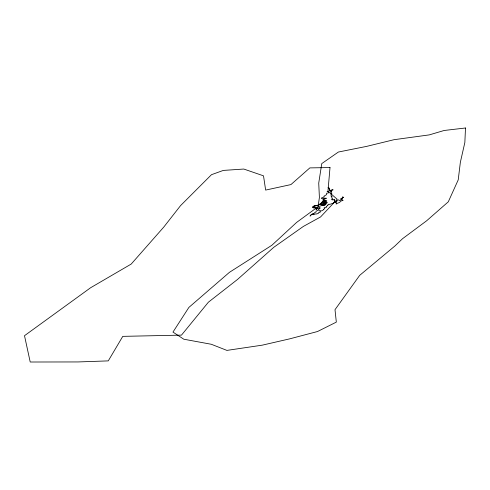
<?xml version="1.0" encoding="UTF-8"?>
<svg xmlns="http://www.w3.org/2000/svg" width="490" height="490" viewBox="0 0 490 490"><rect width="100%" height="100%" fill="white"/><g stroke="black" fill="none" stroke-linecap="round" stroke-linejoin="round"><path stroke-width="0.73" d="M324.809 200.796C324.527 199.883 325.936 201.004 325.483 201.764M325.47 201.825L324.447 203.405L325.097 203.785M324.809 202.621L324.153 202.738L324.882 202.725L324.325 202.682L324.558 203.503L325.127 202.725M323.045 205.145L323.535 204.569M324.288 202.388C323.988 203.356 324.264 203.319 323.908 203.638A1.194 0.711 -19.8 0 1 324.202 203.62L324.57 203.258L324.319 202.094M324.509 200.41L325.005 199.822M324.441 201.016L324.325 202.033M324.754 201.519L324.864 200.686M323.97 202.725L324.454 203.571L323.798 203.344M324.521 203.668C324.692 202.762 324.521 202.731 324.852 202.897C322.402 204.159 325.538 201.445 324.631 203.644M324.833 203.522L325.262 202.517L323.859 202.633M324.447 203.571L324.974 203.332M324.888 203.123C323.902 203.497 325.372 202.927 324.588 202.885M323.363 203.62L323.884 202.584M323.516 203.699C325.293 202.652 323.786 203.276 324.674 203.203A11.699 6.958 -19.8 0 1 324.521 203.399L324.245 203.552M324.815 203.54L324.521 203.326M324.062 204.036L323.222 204.244M324.895 202.731L324.202 202.719L324.484 202.395M325.25 202.37L323.529 203.203L322.518 202.982M322.077 202.493L323.271 201.108L324.839 200.594M324.16 203.558L323.908 203.289L324.454 203.448M325.28 202.976L325.385 202.658M316.957 208.379L317.134 208.128L316.448 208.06M324.411 203.436C323.817 203.613 324.368 202.56 324.539 203.136M322.12 202.425L318.329 205.298L317.575 205.371M313.245 207.772L313.545 207.319L312.357 207.148M324.833 202.639C323.865 202.982 324.937 202.744 324.356 202.652M318.377 206.609L322.206 205.414M316.859 208.532L316.62 208.875M318.512 206.413L317.808 207.258M316.601 208.973L317.453 207.736M324.778 202.67L325.097 202.719M324.472 202.75L324.668 202.511M324.674 202.94C324.184 203.301 324.129 203.032 324.601 203.019M322.151 202.388L322.549 202.131M323.908 204.391L323.498 204.587M324.937 203.497L323.388 203.558M325.317 201.108L325.103 201.359L325.525 201.384C326.346 199.767 327.363 200.845 326.371 201.935C325.715 202.493 328.631 202.633 326.652 202.897C326.916 203.111 325.973 204.465 324.649 205.108L323.327 204.728L322.31 205.071L321.103 204.465L320.154 204.734L321.912 202.627M322.224 205.402L323.884 204.404L323.951 203.393M321.899 204.159L321.832 204.116A5.127 3.05 -19.8 0 1 322.028 204.067L322.089 204.054M323.817 203.546L324.429 203.571L323.902 203.528M322.659 205.089L323.247 204.704M325.489 201.016L325.115 201.457M323.222 202.125L322.671 202.211M324.257 202.811C324.815 203.864 323.418 202.517 325.023 202.725M312.406 207.111L313.747 206.217A0.925 0.551 -19.8 0 1 314.084 206.051L314.482 205.929M322.291 205.573L322.885 205.273A0.674 0.404 -19.8 0 1 323.106 205.237A3.84 2.285 -19.8 0 1 323.29 205.224M324.043 202.829L323.523 201.954L323.957 202.615M324.588 202.56L324.692 202.566M323.951 203.191L324 203.552M324.019 202.958L323.572 203.185M324.699 202.878L324.307 203.264M324.227 202.885L324.552 203.019L324.074 203.344M324.398 202.909L324.368 203.191M324.27 201.623L323.908 201.782M324.111 203.252L324.196 202.86L324.288 203.221M324.178 203.203L324.092 203.062M323.865 203.307L324.276 203.123L324.043 203.338M324.411 203.381L324.754 203.013M324.527 203.025L324.502 203.24M313.3 207.748L316.056 208.023M317.526 205.377L316.215 205.775M322.641 204.385L322.187 204.495L322.659 204.348M321.783 204.116L323.412 203.73M323.492 204.146L322.855 204.299M324.123 205.175L325.201 204.912A5.329 3.167 -19.8 0 0 325.244 204.74L325.146 203.901M324.527 201.561L325.538 201.439M314.586 205.923L316.038 205.794M323.088 205.206L323.7 205.23M322.102 204.477L322.218 204.918M332.147 199.755C333.145 200.373 334.058 198.787 334.701 199.822L333.947 200.11L334.731 200.569L334.321 201.733L336.238 201.807L336.93 201.286L336.544 200.82L337.953 200.036L338.841 199.908L339.515 200.594L341.383 199.834L341.702 198.836L340.532 199.081L341.947 198.401L342.884 196.809L342.675 197.341L343.625 197.347C342.933 197.041 341.487 198.444 342.32 198.585L342.063 199.118C341.591 200.765 344.39 199.969 342.504 200.557L340.464 201.231C340.048 203.007 337.438 202.774 336.128 204.073L336.373 203.166L335.724 202.517L336.354 202.039L334.37 201.978L332.71 203.607C332.624 202.811 330.456 204.845 328.772 204.183C329.709 205.047 326.022 204.979 327.786 205.439C327.73 205.745 325.348 206.835 326.536 207.135L324.16 207.729L324.815 208.728L323.376 209.334L323.578 209.61C322.255 210.988 320.73 211.178 319.737 210.596L319.603 211.031L320.068 211.061L320.356 211.803L319.97 212.403L318.396 212.825L318.543 213.138L316.534 214.081C316.865 212.721 311.567 216.396 313.386 213.824L311.536 214.51L310.048 216.084L311.426 214.43L314.482 213.23C314.721 212.685 314.151 212.85 315.223 212.323L316.026 212.054L316.032 211.19L319.082 209.861L318.329 209.12L319.67 208.544L319.198 208.268L320.282 208.066C319.321 206.964 318.353 208.189 316.981 208.997C316.895 208.697 315.842 210.871 316.044 208.317L315.67 208.446L315.566 207.576L313.331 207.791L314.69 206.37L313.698 206.198L316.816 205.604L319.737 204.244L322.837 201.77L322.095 201.353L323.13 201.482L323.51 201.01L323.853 199.883L322.745 200.085L323.425 199.798L323.143 199.491L324.582 199.032L323.988 198.664L326.407 198.254L324.931 198.187C323.817 197.917 323.376 198.677 321.324 198.266C321.201 197.605 325.58 197.011 323.921 196.239L326.469 194.708C327.424 194.212 325.207 193.036 327.828 193.042L328.049 192.76C328.741 193.66 329.109 191.014 327.688 191.559L327.099 191.517C330.75 192.337 329.354 188.185 328.031 187.303L328.692 187.382L330.131 190.573L333.133 189.838C331.84 189.391 328.986 191.547 331.424 190.935C332.82 189.985 329.574 192.509 331.203 191.627C331.957 191.982 330.07 192.815 331.185 193.133L331.534 193.458L331.859 193.091C331.559 193.587 330.395 194.922 331.295 195.541C331.669 195.663 330.621 195.927 331.442 196.576C332.888 195.51 331.013 197.856 332.104 198.217C333.255 197.776 330.824 200.061 332.147 199.755M465.5 127.988L464.851 142.48L460.367 162.227L458.217 179.879L448.301 201.807L426.661 220.763L402.584 238.673L394.879 246.011L359.697 275.343L335.001 309.692L336.33 322.12L317.502 331.528L289.615 338.872L262.279 345.156L226.913 350.399L211.294 344.268L183.805 339.215L172.976 332.085L188.864 307.438L229.43 272.336L271.87 245.27L296.628 222.405L318.065 206.725L319.4 197.464L318.727 183.119L321.765 163.599L338.37 152.035L366.667 146.375L394.04 139.693L429.258 134.891L444.191 130.475L465.5 127.988M330.009 167.556L327.969 191.18L337.2 199.258L320.564 216.96L303.365 226.429L273.794 247.303L237.521 279.441L208.385 302.201L181.484 335.123L122.776 336.361L108.266 360.885L78.1 361.945L30.215 362.012L24.5 335.699L90.607 287.746L131.204 264.067L163.697 227.164L180.559 205.622L211.49 174.679L223.324 170.416L243.806 169.044L263.51 175.837L265.641 190.089L290.931 184.583L309.839 167.899L330.009 167.556"/></g></svg>
